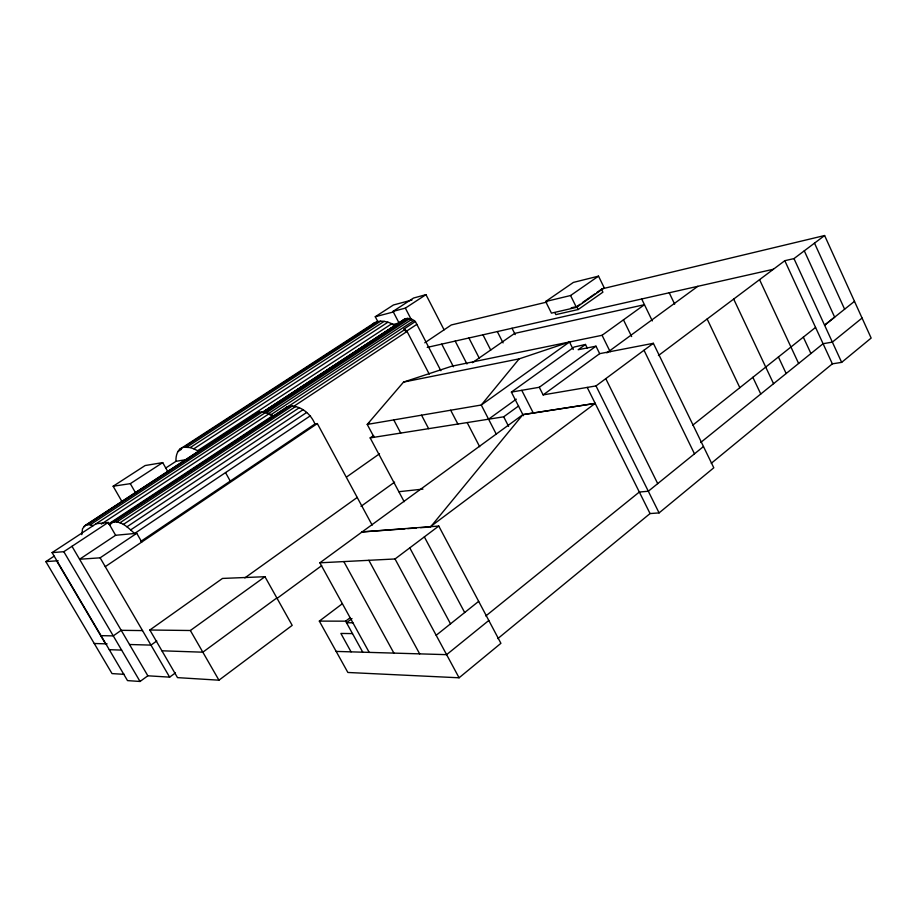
<?xml version="1.0" encoding="UTF-8"?>
<svg xmlns="http://www.w3.org/2000/svg" width="917" height="917" viewBox="0 0 917 917"><rect width="100%" height="100%" fill="white"/><g stroke="black" fill="none" stroke-linecap="round" stroke-linejoin="round"><path stroke-width="1.38" d="M165.599 468.106L175.995 461.32C175.594 455.657 177.6 448.298 184.042 447.175L377.483 321.603C383.902 320.148 390.39 322.635 395.903 325.81M81.808 534.634L82.53 528.708L85.396 525.315L257.035 412.994C262.296 410.495 268.211 412.937 272.888 415.596L108.504 524.02M109.731 525.086L112.103 522.415L286.987 407.022C298.587 403.216 310.966 413.705 314.932 424.009L317.339 423.574L372.164 525.132M402.254 321.752C404.729 316.399 411.859 318.394 415.367 321.512L440.859 370.732M573.228 349.503L569.503 341.995L519.148 358.868L481.276 405.016L367.236 424.422L374.09 437.271M430.554 526.966L522.873 414.644L595.179 403.388L430.405 526.69M472.415 362.685L514.632 333.41L644.456 304.685L602.068 335.29L451.703 366.238L403.549 382.08L367.236 424.422L369.585 422.806M370.835 325.948L374.629 322.704L377.483 321.603M342.121 603.902L319.334 621.107L347.864 672.47L459.085 677.789L500.911 643.31L438.75 526.049L362.123 531.906L319.884 562.809L369.196 652.388M497.805 638.61L650.05 513.566L659.082 512.901L713.793 467.796L653.362 343.302L599.672 353.664L543.139 394.895L539.288 387.283L511.388 392.098L523.401 415.676M711.271 463.291L832.361 363.843L841.668 362.364L871.15 338.064L824.612 235.531L601.735 288.924M488.807 620.477L446.613 654.658L336.172 651.414M703.477 446.545L648.319 491.237L639.332 492.039L485.804 615.972M862.072 318.05L832.361 342.11L823.088 343.715L700.668 442.521M436.171 635.286L478.674 601.357M854.484 301.326L824.589 325.191L834.653 317.156L804.289 250.834M692.736 425.167L815.568 327.415M284.958 408.638L286.987 407.022M257.035 412.994L83.711 526.667M319.334 621.107L345.64 621.164L350.191 617.691M352.002 618.562L346.511 622.758L352.896 622.781M319.884 562.809L395.032 558.969L438.75 526.049M658.44 355.544L784.803 260.703L793.973 258.605L824.612 235.531M218.945 680.185L292.191 625.36L264.956 576.713L222.499 578.432L149.838 630.013L177.52 677.629L218.945 680.185L190.358 630.506L149.838 630.013M543.139 394.895L596.004 385.919L653.362 343.302M606.848 352.873L697.814 286.322M276.842 597.941L202.829 652.193L161.908 650.795M265.666 412.444L52.097 552.619L127.509 680.609L140.049 681.469L147.843 675.795L169.645 677.147L175.399 672.918M276.762 598.595L321.684 565.651M362.123 531.906L522.873 414.644L595.179 403.388M404.179 501.702L370.159 437.902L503.697 416.811L518.598 405.979M539.288 387.283L595.981 346.19L599.672 353.664M587.293 348.128L585.482 344.46L578.168 349.732L595.981 346.19M361.011 506.344L394.608 482.136M190.358 630.506L264.956 576.713M488.578 419.195L516.294 399.159M511.388 392.098L574.111 347.039L585.482 344.46M156.773 640.96L150.984 645.109L129.515 644.502M244.828 577.916L357.217 497.45M569.503 341.995L481.276 405.016L496.395 434.383M346.718 476.897L379.5 453.8M580.129 304.203L576.759 306.565L578.214 309.51L602.905 292.168L601.472 289.245L596.978 292.385M582.375 302.621L594.732 293.967M576.426 307.378L604.246 287.869L598.514 276.143L573.389 282.413L545.649 301.521L551.438 313.133L576.426 307.378L570.569 295.526L545.649 301.521M570.569 295.526L598.514 276.143M370.159 437.902L373.655 435.472M140.782 541.408L314.932 424.009M105.272 566.649L317.339 423.574M424.777 342.798L451.29 324.962L546.887 302.06M310.462 415.733L134.593 533.488C128.563 528.146 120.998 519.916 112.103 522.415M136.748 533.293L115.622 535.276L79.584 559.255L100.125 557.823L136.748 533.293L141.768 542.027M130.741 529.854L306.656 412.478M126.959 526.817L302.862 409.819M119.978 522.793L295.641 406.518M123.348 524.444L299.16 407.813M405.131 330.819L404.145 328.916L415.367 321.512M110.418 523.813L404.924 329.478L407.045 331.427L429.248 374.136M114.293 521.773L289.474 406.128M116.929 521.899L292.385 405.944M405.623 331.771L416.845 324.354M293.486 406.529L407.045 331.427M266.01 412.982L409.704 318.612M268.005 413.911L411.802 319.345M101.317 524.1L269.185 413.682M124.311 674.35L112.023 673.594L45.85 561.605L54.16 556.138M270.16 415.241L413.98 320.503M52.097 552.619L63.812 551.69L108.195 522.438L115.622 535.276M85.396 525.315L87.574 524.684L259.534 412.1M87.574 524.684L90.198 524.799L262.434 411.916M262.228 412.398L404.431 319.185M263.511 411.836L403.182 320.262M263.637 411.859L405.967 318.531M276.693 403.996L280.27 401.646M285.038 398.528L288.614 396.178M300.535 388.361L304.112 386.011M308.88 382.882L312.456 380.544M332.722 367.247L336.298 364.897M356.564 351.612L361.332 348.483M367.293 344.574L369.677 343.004M382.79 334.407L385.174 332.848M391.135 328.939L393.519 327.369M264.119 412.57L407.744 318.348M399.136 323.139L393.015 311.39L405.348 308.123L425.969 294.655L444.069 329.822M184.042 447.175L190.232 447.576L193.808 448.814L387.937 322.188M391.857 323.69L197.614 450.717L193.808 448.814M393.015 311.39L413.544 298.036L425.969 294.655M122.362 502.275L113.146 486.228L130.317 483.66L162.71 462.604L168.063 472.083M186.965 447.038L380.681 321.145M190.232 447.576L384.189 321.34M179.445 449.49L374.629 322.704M177.829 451.611L181.417 449.284M113.146 486.228L145.138 465.538L162.71 462.604M377.919 321.798L375.271 316.732L393.439 304.983L411.951 300.019M375.271 316.732L393.691 311.895M392.281 324.71L399.227 322.967M571.176 307.848L575.36 306.886M578.214 309.51L555.874 314.611L554.911 312.686M427.219 347.394L773.409 269.254M403.549 382.08L519.148 358.868M175.995 461.32L188.145 459.302M96.067 523.756L108.195 522.438M398.849 491.707L422.943 489.105M362.146 531.94L404.901 528.834M407.756 528.628L416.307 527.997M420.582 527.688L429.133 527.069M45.85 561.605L58.149 560.745M142.513 630.587L121.204 630.311L113.272 635.882L101.019 635.653M352.495 633.601L340.883 633.441L351.062 651.861M94.245 643.505L107.106 643.872M109.283 649.672L121.617 650.107M90.198 524.799L93.213 525.647M404.145 328.916L404.924 329.478M56.636 560.86L105.524 643.826M63.812 551.69L140.049 681.469M71.984 546.291L147.843 675.795M100.125 557.823L169.645 677.147M130.317 483.66L135.785 493.22M225.536 472.599L230.259 481.093M345.64 621.164L362.754 652.193M343.829 561.582L393.886 653.11M368.863 560.31L419.665 653.867M395.032 558.969L459.085 677.789M409.784 547.862L450.511 623.835M424.353 536.892L464.678 612.522M393.76 419.906L400.718 433.076M421.545 415.183L428.617 428.663M450.683 410.22L457.87 424.044M467.166 422.577L479.671 446.717M405.348 308.123L411.504 319.987M441.753 344.116L453.434 366.743M455.187 341.078L466.948 363.98M468.919 337.983L479.213 358.088M503.697 416.811L508.58 426.348M482.961 334.808L490.733 350.076M497.323 331.564L503.066 342.889M521.784 390.367L533.339 413.108M512.018 328.252L515.239 334.625M587.224 387.41L650.05 513.566M596.004 385.919L659.082 512.901M605.782 378.664L657.707 483.626M602.068 335.29L610.183 351.761M623.468 319.838L631.63 336.562M644.009 350.248L694.478 453.823M641.694 298.988L652.308 320.904M669.215 292.775L674.683 304.169M707.145 318.99L739.836 387.673M752.857 377.311L760.766 394.012M733.692 299.068L773.547 383.696M778.418 356.977L786.156 373.517M759.563 279.651L798.615 363.453M803.338 337.147L810.926 353.526M784.803 260.703L832.361 363.843M793.973 258.605L841.668 362.364M814.502 243.143L844.614 309.201"/></g></svg>
